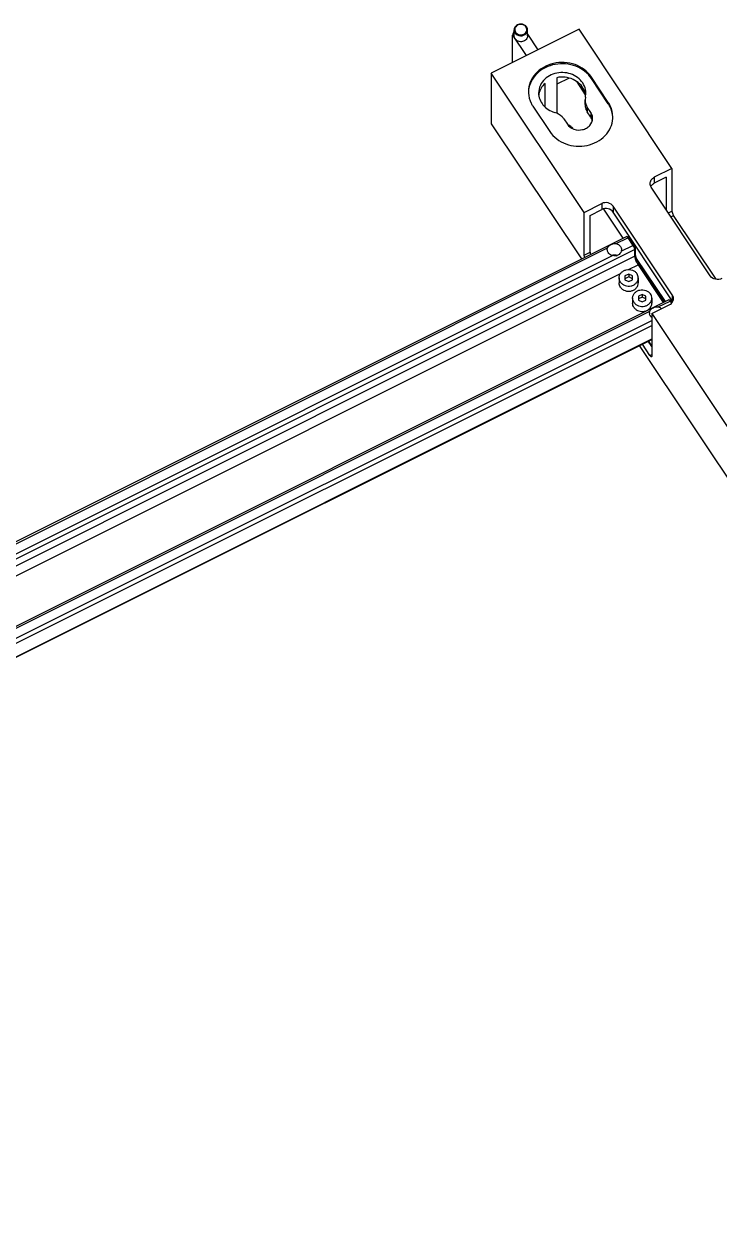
# Model space of a CAD drawing. Header units: millimetres. Extents: x 562 to 17351, y 2396 to 6995.
# Drawn here: x 5817 to 5919.9, y 2983.6 to 3161.3 of the extents above; entities that cross this region are included whole.
import ezdxf

# ---------------------------------------------------------------- set-up
doc = ezdxf.new("R2010")
doc.units = ezdxf.units.MM
doc.layers.add('02___PRT_ALL_AXES', color=7, linetype='Continuous')

msp = doc.modelspace()

# ---------------------------------------------------------------- linework, layer by layer
at = {"color": 7, "linetype": 'Continuous'}
for p, q in [((5912.959, 3139.946), (5899.209, 3160.571)), ((5886.219, 3154.076), (5886.219, 3146.576)), ((5899.969, 3133.451), (5886.219, 3154.076)), ((5895.903, 3153.397), (5895.903, 3148.125)), ((5897.732, 3153.332), (5895.903, 3152.418)), ((5900.185, 3150.875), (5898.918, 3152.776)), ((5901.044, 3153.489), (5901.044, 3153.289)), ((5903.544, 3149.739), (5901.044, 3153.489)), ((5903.544, 3149.539), (5901.044, 3153.289)), ((5894.171, 3149.1), (5894.171, 3152.531)), ((5900.145, 3150.524), (5900.213, 3151.123)), ((5892.384, 3149.158), (5894.884, 3145.408)), ((5900.145, 3150.524), (5900.095, 3150.096)), ((5900.095, 3149.421), (5900.095, 3150.096)), ((5903.544, 3149.739), (5903.544, 3149.539)), ((5900.43, 3149.013), (5900.43, 3148.338)), ((5900.946, 3148.239), (5900.43, 3149.013)), ((5900.946, 3147.564), (5900.43, 3148.338)), ((5900.946, 3148.239), (5900.946, 3147.564)), ((5886.219, 3146.576), (5899.564, 3126.558)), ((5896.966, 3147.281), (5897.482, 3146.507)), ((5912.959, 3139.946), (5910.361, 3138.647)), ((5910.361, 3138.647), (5910.361, 3137.772)), ((5912.093, 3138.638), (5910.361, 3137.772)), ((5912.093, 3138.638), (5912.093, 3133.884)), ((5912.959, 3139.946), (5912.959, 3133.621)), ((5918.653, 3124.043), (5909.903, 3137.168)), ((5899.969, 3133.451), (5902.567, 3134.75)), ((5899.969, 3127.126), (5899.969, 3133.451)), ((5900.835, 3133.009), (5902.567, 3133.875)), ((5902.567, 3134.75), (5902.567, 3133.875)), ((5902.81, 3133.947), (5905.693, 3129.622)), ((5904.274, 3134.354), (5904.274, 3133.479)), ((5913.024, 3121.229), (5904.274, 3134.354)), ((5913.024, 3120.354), (5904.274, 3133.479)), ((5912.441, 3133.362), (5912.959, 3133.621)), ((5900.835, 3127.559), (5900.835, 3133.009)), ((5912.816, 3132.799), (5913.209, 3132.996)), ((5919.518, 3123.533), (5913.209, 3132.996)), ((5667.106, 3010.328), (5906.225, 3129.888)), ((5904.703, 3128.818), (5906.448, 3129.691)), ((5906.225, 3129.888), (5906.261, 3129.887)), ((5906.571, 3129.772), (5906.261, 3129.887)), ((5906.448, 3129.691), (5907.198, 3128.566)), ((5906.665, 3129.674), (5906.448, 3129.691)), ((5906.571, 3129.772), (5906.602, 3129.751)), ((5906.665, 3129.674), (5907.415, 3128.549)), ((5668.385, 3008.409), (5907.448, 3127.941)), ((5905.453, 3127.693), (5907.198, 3128.566)), ((5907.415, 3128.549), (5907.198, 3128.566)), ((5907.198, 3128.566), (5907.294, 3128.403)), ((5907.415, 3128.549), (5907.477, 3128.438)), ((5907.54, 3128.236), (5907.448, 3127.941)), ((5907.448, 3127.941), (5907.448, 3126.941)), ((5907.477, 3128.438), (5907.523, 3128.324)), ((5907.54, 3128.236), (5907.54, 3127.236)), ((5668.885, 3007.659), (5907.448, 3126.941)), ((5899.969, 3127.126), (5900.835, 3127.559)), ((5900.93, 3127.241), (5900.906, 3127.277)), ((5907.54, 3127.236), (5907.448, 3126.941)), ((5907.684, 3126.636), (5911.943, 3120.247)), ((5669.635, 3006.534), (5905.363, 3124.398)), ((5906.567, 3124.308), (5906.008, 3124.029)), ((5906.52, 3124.977), (5907.948, 3125.691)), ((5906.567, 3124.308), (5906.567, 3123.908)), ((5907.125, 3124.029), (5906.567, 3124.308)), ((5907.948, 3125.691), (5911.669, 3120.11)), ((5908.165, 3125.674), (5907.948, 3125.691)), ((5908.165, 3125.674), (5911.823, 3120.187)), ((5906.008, 3124.029), (5906.008, 3123.471)), ((5906.567, 3123.908), (5906.008, 3123.629)), ((5906.008, 3123.471), (5906.567, 3123.191)), ((5907.125, 3123.629), (5906.567, 3123.908)), ((5906.567, 3123.191), (5907.125, 3123.471)), ((5907.125, 3123.471), (5907.125, 3124.029)), ((5908.567, 3121.308), (5908.008, 3121.029)), ((5908.008, 3121.029), (5908.008, 3120.471)), ((5908.567, 3120.908), (5908.008, 3120.629)), ((5908.567, 3121.308), (5908.567, 3120.908)), ((5909.125, 3121.029), (5908.567, 3121.308)), ((5909.125, 3120.629), (5908.567, 3120.908)), ((5909.125, 3120.471), (5909.125, 3121.029)), ((5913.024, 3121.229), (5913.024, 3120.354)), ((5673.432, 3000.991), (5912.475, 3120.513)), ((5908.008, 3120.471), (5908.567, 3120.191)), ((5908.567, 3120.191), (5909.125, 3120.471)), ((5909.969, 3118.451), (5912.567, 3119.75)), ((5910.953, 3119.443), (5912.698, 3120.316)), ((5912.475, 3120.513), (5912.511, 3120.512)), ((5912.821, 3120.397), (5912.511, 3120.512)), ((5912.698, 3120.316), (5912.919, 3119.985)), ((5912.915, 3120.299), (5912.698, 3120.316)), ((5912.821, 3120.397), (5912.852, 3120.376)), ((5912.915, 3120.299), (5913.008, 3120.159)), ((5909.969, 3118.451), (5909.969, 3112.126)), ((5909.969, 3118.451), (6029.344, 2939.388)), ((5678.316, 3000.874), (5909.969, 3116.701)), ((5679.316, 2999.374), (5909.969, 3114.701)), ((5679.345, 2999.33), (5909.969, 3114.642)), ((5908.123, 3113.719), (6028.939, 2932.495)), ((5909.719, 3112.251), (5908.586, 3113.95)), ((5909.969, 3113.608), (5909.452, 3114.383)), ((5909.969, 3113.683), (5909.489, 3114.402)), ((5909.969, 3112.376), (5909.719, 3112.251)), ((5909.969, 3112.126), (5909.942, 3112.054))]:
    msp.add_line(p, q, dxfattribs=at)
for centre, radius, start, end in [((5890.533, 3160.63), 0.886, 228.26237, 239.40223), ((5895.465, 3151.324), 3.752, 180.00327, 183.01692), ((5895.866, 3150.446), 2.652, 167.802, 171.30641), ((5897.474, 3150.422), 2.743, 14.27538, 24.38868), ((5897.553, 3150.444), 2.661, 7.75745, 14.245), ((5899.58, 3146.654), 1.641, 23.79546, 33.70389), ((5899.644, 3146.682), 1.571, 13.07667, 23.80462), ((5899.707, 3147.373), 1.507, 0.01107, 11.52402), ((5900.474, 3147.573), 3.739, 356.84411, 0.00268), ((5904.44, 3126.236), 0.851, 92.51557, 105.97074), ((5904.442, 3126.221), 0.866, 84.78978, 92.56934), ((5912.174, 3128.306), 4.797, 201.86742, 207.6552), ((5912.055, 3128.233), 4.657, 207.5365, 211.88399), ((5911.388, 3127.821), 3.873, 211.91982, 213.6676), ((5912.169, 3119.784), 1.027, 27.73322, 33.69294)]:
    msp.add_arc(centre, radius, start, end, dxfattribs=at)
for points in [[(5889.658, 3160.777), (5889.613, 3160.679), (5889.589, 3160.569), (5889.589, 3160.461)], [(5889.589, 3160.461), (5889.589, 3160.31), (5889.639, 3160.154), (5889.723, 3160.028)], [(5889.691, 3160.453), (5889.702, 3160.336), (5889.744, 3160.219), (5889.809, 3160.121)], [(5889.723, 3160.028), (5889.76, 3159.972), (5889.804, 3159.92), (5889.853, 3159.874)], [(5889.809, 3160.121), (5889.847, 3160.065), (5889.892, 3160.014), (5889.943, 3159.969)], [(5890.723, 3161.282), (5890.591, 3161.299), (5890.453, 3161.29), (5890.324, 3161.256)], [(5891.152, 3161.176), (5891.027, 3161.251), (5890.883, 3161.298), (5890.738, 3161.317)], [(5891.455, 3160.894), (5891.378, 3161.009), (5891.271, 3161.106), (5891.152, 3161.176)], [(5891.486, 3160.569), (5891.476, 3160.686), (5891.433, 3160.803), (5891.368, 3160.901)], [(5891.427, 3160.226), (5891.475, 3160.332), (5891.496, 3160.454), (5891.486, 3160.569)], [(5891.589, 3160.461), (5891.589, 3160.612), (5891.539, 3160.768), (5891.455, 3160.894)], [(5891.52, 3160.145), (5891.564, 3160.243), (5891.589, 3160.353), (5891.589, 3160.461)], [(5893.479, 3152.281), (5893.309, 3151.924), (5893.214, 3151.519), (5893.214, 3151.123)], [(5893.595, 3151.825), (5893.447, 3151.572), (5893.336, 3151.293), (5893.274, 3151.007)], [(5894.171, 3152.531), (5893.947, 3152.326), (5893.75, 3152.086), (5893.595, 3151.825)], [(5900.095, 3150.096), (5900.095, 3149.885), (5900.132, 3149.672), (5900.201, 3149.473)], [(5900.095, 3149.421), (5900.095, 3149.217), (5900.13, 3149.01), (5900.194, 3148.817)], [(5900.201, 3149.473), (5900.257, 3149.311), (5900.335, 3149.156), (5900.43, 3149.013)], [(5900.194, 3148.817), (5900.251, 3148.648), (5900.332, 3148.486), (5900.43, 3148.338)], [(5901.183, 3147.674), (5901.143, 3147.874), (5901.059, 3148.069), (5900.946, 3148.239)], [(5909.903, 3137.168), (5909.799, 3137.325), (5909.736, 3137.521), (5909.736, 3137.71)], [(5909.844, 3137.275), (5909.884, 3137.353), (5909.935, 3137.427), (5909.994, 3137.494)], [(5909.994, 3137.494), (5910.096, 3137.608), (5910.224, 3137.703), (5910.361, 3137.772)], [(5906.353, 3129.815), (5906.388, 3129.777), (5906.419, 3129.734), (5906.448, 3129.691)], [(5906.602, 3129.751), (5906.627, 3129.728), (5906.646, 3129.701), (5906.665, 3129.674)], [(5907.429, 3128.065), (5907.44, 3128.024), (5907.448, 3127.983), (5907.448, 3127.941)], [(5907.523, 3128.324), (5907.532, 3128.296), (5907.54, 3128.266), (5907.54, 3128.236)], [(5907.757, 3126.016), (5907.815, 3125.904), (5907.879, 3125.795), (5907.948, 3125.691)], [(5913.192, 3120.687), (5913.192, 3120.876), (5913.129, 3121.072), (5913.024, 3121.229)], [(5913.149, 3120.407), (5913.177, 3120.497), (5913.192, 3120.593), (5913.192, 3120.687)], [(5912.567, 3119.75), (5912.683, 3119.808), (5912.793, 3119.885), (5912.885, 3119.978)], [(5912.603, 3120.44), (5912.638, 3120.402), (5912.669, 3120.359), (5912.698, 3120.316)], [(5912.852, 3120.376), (5912.877, 3120.353), (5912.896, 3120.326), (5912.915, 3120.299)], [(5912.885, 3119.978), (5913.004, 3120.096), (5913.099, 3120.247), (5913.149, 3120.407)]]:
    msp.add_open_spline(points, degree=3, dxfattribs=at)
for points, knots in [([(5890.738, 3161.317), (5890.521, 3161.346), (5890.075, 3161.282), (5889.742, 3160.963), (5889.658, 3160.777)], [0, 0, 0, 0, 0.5182863, 1, 1, 1, 1]), ([(5890.324, 3161.256), (5890.141, 3161.207), (5889.802, 3161.009), (5889.676, 3160.625), (5889.691, 3160.453)], [0, 0, 0, 0, 0.5216558, 1, 1, 1, 1]), ([(5889.853, 3159.874), (5890.086, 3159.656), (5890.78, 3159.454), (5891.393, 3159.866), (5891.52, 3160.145)], [0, 0, 0, 0, 0.5103461, 1, 1, 1, 1]), ([(5890.082, 3159.867), (5890.305, 3159.735), (5890.863, 3159.655), (5891.325, 3160.003), (5891.427, 3160.226)], [0, 0, 0, 0, 0.5146631, 1, 1, 1, 1]), ([(5891.368, 3160.901), (5891.264, 3161.057), (5891.037, 3161.217), (5890.789, 3161.273), (5890.723, 3161.282)], [0, 0, 0, 0, 0.7378243, 1, 1, 1, 1]), ([(5901.044, 3153.489), (5900.483, 3154.33), (5898.664, 3155.649), (5895.91, 3155.776), (5893.915, 3155.005), (5892.699, 3154.034), (5891.901, 3152.764), (5891.714, 3151.796), (5891.714, 3151.323)], [0, 0, 0, 0, 0.2477062, 0.5099451, 0.6400479, 0.765005, 0.8843447, 1, 1, 1, 1]), ([(5901.044, 3153.289), (5900.505, 3154.096), (5898.786, 3155.38), (5896.155, 3155.59), (5894.198, 3154.948), (5892.961, 3154.092), (5892.082, 3152.939), (5891.796, 3152.029), (5891.741, 3151.576)], [0, 0, 0, 0, 0.2465385, 0.5077957, 0.6380901, 0.7638007, 0.884032, 1, 1, 1, 1]), ([(5900.214, 3151.123), (5900.214, 3151.471), (5900.068, 3152.185), (5899.238, 3153.431), (5897.402, 3154.331), (5895.023, 3154.049), (5893.794, 3152.94), (5893.479, 3152.281)], [0, 0, 0, 0, 0.1165566, 0.2370696, 0.4919815, 0.7550291, 1, 1, 1, 1]), ([(5899.972, 3151.555), (5899.659, 3152.246), (5898.383, 3153.414), (5896.701, 3153.562), (5895.903, 3153.397)], [0, 0, 0, 0, 0.4818637, 1, 1, 1, 1]), ([(5891.719, 3151.126), (5891.746, 3150.608), (5891.935, 3149.91), (5892.285, 3149.306), (5892.384, 3149.158)], [0, 0, 0, 0, 0.7449159, 1, 1, 1, 1]), ([(5893.214, 3151.123), (5893.214, 3150.494), (5893.736, 3149.156), (5894.942, 3148.442), (5895.598, 3148.251)], [0, 0, 0, 0, 0.4794417, 1, 1, 1, 1]), ([(5904.214, 3147.573), (5904.214, 3148.14), (5904.031, 3148.915), (5903.652, 3149.577), (5903.544, 3149.739)], [0, 0, 0, 0, 0.7444599, 1, 1, 1, 1]), ([(5904.209, 3147.571), (5904.181, 3148.09), (5903.992, 3148.787), (5903.642, 3149.391), (5903.544, 3149.539)], [0, 0, 0, 0, 0.7450472, 1, 1, 1, 1]), ([(5894.884, 3145.408), (5895.434, 3144.582), (5897.208, 3143.279), (5899.907, 3143.114), (5901.885, 3143.825), (5903.112, 3144.744), (5903.949, 3145.96), (5904.183, 3146.903), (5904.208, 3147.367)], [0, 0, 0, 0, 0.2471803, 0.5089923, 0.6391957, 0.7645032, 0.8842375, 1, 1, 1, 1]), ([(5896.966, 3147.281), (5896.89, 3147.395), (5896.531, 3147.835), (5896.009, 3148.131), (5895.598, 3148.251)], [0, 0, 0, 0, 0.2426117, 1, 1, 1, 1]), ([(5897.482, 3146.507), (5897.706, 3146.171), (5898.434, 3145.644), (5899.535, 3145.592), (5900.333, 3145.902), (5900.965, 3146.399), (5901.214, 3146.996), (5901.214, 3147.373)], [0, 0, 0, 0, 0.2486924, 0.5119558, 0.6425666, 0.7680098, 1, 1, 1, 1]), ([(5909.736, 3137.71), (5909.736, 3137.898), (5909.863, 3138.296), (5910.18, 3138.557), (5910.361, 3138.647)], [0, 0, 0, 0, 0.4833592, 1, 1, 1, 1]), ([(5904.274, 3134.354), (5904.106, 3134.606), (5903.523, 3134.974), (5902.851, 3134.892), (5902.567, 3134.75)], [0, 0, 0, 0, 0.4883826, 1, 1, 1, 1]), ([(5904.274, 3133.479), (5904.106, 3133.731), (5903.523, 3134.099), (5902.851, 3134.017), (5902.567, 3133.875)], [0, 0, 0, 0, 0.4883826, 1, 1, 1, 1]), ([(5912.959, 3133.621), (5912.959, 3133.522), (5913.038, 3133.303), (5913.138, 3133.102), (5913.209, 3132.996)], [0, 0, 0, 0, 0.4365403, 1, 1, 1, 1]), ([(5906.261, 3129.887), (5906.268, 3129.885), (5906.303, 3129.866), (5906.331, 3129.838), (5906.353, 3129.815)], [0, 0, 0, 0, 0.1898037, 1, 1, 1, 1]), ([(5907.294, 3128.403), (5907.309, 3128.374), (5907.363, 3128.265), (5907.407, 3128.151), (5907.429, 3128.065)], [0, 0, 0, 0, 0.2688065, 1, 1, 1, 1]), ([(5900.055, 3126.807), (5900.042, 3126.838), (5900.003, 3126.941), (5899.969, 3127.049), (5899.969, 3127.126)], [0, 0, 0, 0, 0.3040523, 1, 1, 1, 1]), ([(5900.835, 3127.559), (5900.835, 3127.54), (5900.845, 3127.443), (5900.877, 3127.35), (5900.906, 3127.277)], [0, 0, 0, 0, 0.1893398, 1, 1, 1, 1]), ([(5904.043, 3127.107), (5904.07, 3127.117), (5904.182, 3127.154), (5904.301, 3127.173), (5904.389, 3127.177)], [0, 0, 0, 0, 0.24832, 1, 1, 1, 1]), ([(5904.389, 3127.177), (5904.477, 3127.181), (5904.653, 3127.169), (5904.821, 3127.117), (5904.9, 3127.082)], [0, 0, 0, 0, 0.503405, 1, 1, 1, 1]), ([(5904.52, 3127.083), (5904.539, 3127.082), (5904.615, 3127.072), (5904.689, 3127.053), (5904.743, 3127.032)], [0, 0, 0, 0, 0.2519309, 1, 1, 1, 1]), ([(5907.448, 3126.941), (5907.448, 3126.803), (5907.541, 3126.482), (5907.669, 3126.183), (5907.757, 3126.016)], [0, 0, 0, 0, 0.421445, 1, 1, 1, 1]), ([(5907.54, 3127.236), (5907.54, 3127.215), (5907.545, 3127.11), (5907.567, 3127.006), (5907.587, 3126.926)], [0, 0, 0, 0, 0.2086144, 1, 1, 1, 1]), ([(5907.587, 3126.926), (5907.595, 3126.894), (5907.634, 3126.757), (5907.682, 3126.622), (5907.723, 3126.52)], [0, 0, 0, 0, 0.2298851, 1, 1, 1, 1]), ([(5920.361, 3123.647), (5920.076, 3123.505), (5919.405, 3123.423), (5918.822, 3123.79), (5918.653, 3124.043)], [0, 0, 0, 0, 0.5116174, 1, 1, 1, 1]), ([(5912.511, 3120.512), (5912.518, 3120.51), (5912.553, 3120.491), (5912.581, 3120.463), (5912.603, 3120.44)], [0, 0, 0, 0, 0.1898037, 1, 1, 1, 1]), ([(5909.942, 3112.054), (5909.913, 3112.039), (5909.807, 3112.121), (5909.757, 3112.193), (5909.719, 3112.251)], [0, 0, 0, 0, 0.3245067, 1, 1, 1, 1])]:
    msp.add_open_spline(points, degree=3, knots=knots, dxfattribs=at)
at = {"layer": '02___PRT_ALL_AXES', "color": 7, "linetype": 'Continuous'}
for p, q in [((5899.209, 3160.571), (5886.219, 3154.076)), ((5889.589, 3159.586), (5889.589, 3160.461)), ((5891.589, 3159.586), (5891.589, 3160.461)), ((5891.589, 3159.818), (5893.117, 3157.525)), ((5889.348, 3155.64), (5889.348, 3159.715)), ((5889.348, 3159.715), (5891.385, 3156.659)), ((5889.723, 3159.153), (5889.589, 3159.586)), ((5667.26, 3010.097), (5903.43, 3128.182)), ((5903.392, 3127.937), (5903.43, 3128.182)), ((5905.492, 3127.937), (5905.453, 3127.693)), ((5668.01, 3008.972), (5904.18, 3127.057)), ((5905.147, 3123.75), (5905.147, 3123)), ((5907.987, 3123.75), (5907.987, 3123)), ((5907.147, 3120.75), (5907.147, 3120)), ((5909.987, 3120.75), (5909.987, 3120)), ((5673.75, 3000.841), (5909.68, 3118.807)), ((5677.941, 3001.437), (5909.969, 3117.451)), ((5909.642, 3118.562), (5909.68, 3118.807))]:
    msp.add_line(p, q, dxfattribs=at)
for centre, radius, start, end in [((5890.394, 3159.536), 1.067, 140.33544, 148.3041), ((5896.889, 3144.621), 1.89, 42.42598, 54.01874), ((5910.434, 3118.563), 0.792, 180.01338, 191.50058)]:
    msp.add_arc(centre, radius, start, end, dxfattribs=at)
for points in [[(5889.486, 3160.096), (5889.416, 3159.981), (5889.366, 3159.849), (5889.348, 3159.715)], [(5897.999, 3146.15), (5897.9, 3146.223), (5897.792, 3146.286), (5897.681, 3146.339)], [(5903.532, 3127.483), (5903.444, 3127.615), (5903.392, 3127.779), (5903.392, 3127.937)], [(5905.351, 3128.392), (5905.439, 3128.26), (5905.492, 3128.096), (5905.492, 3127.937)], [(5910.953, 3119.443), (5911.134, 3119.403), (5911.312, 3119.316), (5911.449, 3119.192)], [(5909.782, 3118.108), (5909.723, 3118.197), (5909.679, 3118.299), (5909.658, 3118.405)], [(5909.967, 3117.904), (5909.896, 3117.963), (5909.833, 3118.032), (5909.782, 3118.108)]]:
    msp.add_open_spline(points, degree=3, dxfattribs=at)
for points, knots in [([(5891.589, 3159.586), (5891.589, 3159.397), (5891.421, 3158.994), (5890.851, 3158.69), (5890.2, 3158.721), (5889.835, 3158.985), (5889.723, 3159.153)], [0, 0, 0, 0, 0.2326986, 0.4864977, 0.7504877, 1, 1, 1, 1]), ([(5903.43, 3128.182), (5903.501, 3128.401), (5903.928, 3128.746), (5904.443, 3128.876), (5904.703, 3128.818)], [0, 0, 0, 0, 0.4642649, 1, 1, 1, 1]), ([(5904.703, 3128.818), (5904.77, 3128.803), (5905.02, 3128.725), (5905.244, 3128.553), (5905.351, 3128.392)], [0, 0, 0, 0, 0.2613085, 1, 1, 1, 1]), ([(5904.18, 3127.057), (5904.113, 3127.072), (5903.863, 3127.15), (5903.64, 3127.322), (5903.532, 3127.483)], [0, 0, 0, 0, 0.2613085, 1, 1, 1, 1]), ([(5905.453, 3127.693), (5905.375, 3127.45), (5905.015, 3126.969), (5904.437, 3127), (5904.18, 3127.057)], [0, 0, 0, 0, 0.4933924, 1, 1, 1, 1]), ([(5905.147, 3123.75), (5905.147, 3123.817), (5905.16, 3123.952), (5905.217, 3124.148), (5905.31, 3124.334), (5905.481, 3124.562), (5905.772, 3124.795), (5906.197, 3124.96), (5906.66, 3124.999), (5907.113, 3124.908), (5907.511, 3124.697), (5907.718, 3124.483), (5907.796, 3124.365)], [0, 0, 0, 0, 0.0574412, 0.1153805, 0.1742514, 0.2343715, 0.3584823, 0.4877045, 0.6196102, 0.7508207, 0.878199, 1, 1, 1, 1]), ([(5907.987, 3123.75), (5907.987, 3123.857), (5907.953, 3124.075), (5907.857, 3124.274), (5907.796, 3124.365)], [0, 0, 0, 0, 0.4947447, 1, 1, 1, 1]), ([(5905.337, 3123.135), (5905.276, 3123.226), (5905.18, 3123.424), (5905.147, 3123.643), (5905.147, 3123.75)], [0, 0, 0, 0, 0.5052553, 1, 1, 1, 1]), ([(5905.337, 3122.385), (5905.276, 3122.476), (5905.18, 3122.674), (5905.147, 3122.893), (5905.147, 3123)], [0, 0, 0, 0, 0.5052553, 1, 1, 1, 1]), ([(5905.337, 3123.135), (5905.416, 3123.017), (5905.622, 3122.802), (5906.02, 3122.591), (5906.473, 3122.501), (5906.936, 3122.54), (5907.361, 3122.704), (5907.653, 3122.937), (5907.823, 3123.166), (5907.917, 3123.351), (5907.974, 3123.548), (5907.987, 3123.683), (5907.987, 3123.75)], [0, 0, 0, 0, 0.121801, 0.2491793, 0.3803898, 0.5122955, 0.6415177, 0.7656285, 0.8257486, 0.8846195, 0.9425588, 1, 1, 1, 1]), ([(5905.523, 3122.166), (5905.621, 3122.074), (5905.85, 3121.917), (5906.247, 3121.783), (5906.671, 3121.755), (5907.086, 3121.836), (5907.457, 3122.019), (5907.752, 3122.29), (5907.942, 3122.626), (5907.987, 3122.877), (5907.987, 3123)], [0, 0, 0, 0, 0.1251924, 0.2547552, 0.3864643, 0.5174627, 0.6451006, 0.7677487, 0.8854302, 1, 1, 1, 1]), ([(5905.337, 3122.385), (5905.35, 3122.365), (5905.406, 3122.287), (5905.47, 3122.215), (5905.523, 3122.166)], [0, 0, 0, 0, 0.24717, 1, 1, 1, 1]), ([(5907.147, 3120.75), (5907.147, 3120.817), (5907.16, 3120.952), (5907.217, 3121.148), (5907.31, 3121.334), (5907.481, 3121.562), (5907.772, 3121.795), (5908.197, 3121.96), (5908.66, 3121.999), (5909.113, 3121.908), (5909.511, 3121.697), (5909.718, 3121.483), (5909.796, 3121.365)], [0, 0, 0, 0, 0.0574412, 0.1153805, 0.1742514, 0.2343715, 0.3584823, 0.4877045, 0.6196102, 0.7508207, 0.878199, 1, 1, 1, 1]), ([(5907.337, 3120.135), (5907.276, 3120.226), (5907.18, 3120.424), (5907.147, 3120.643), (5907.147, 3120.75)], [0, 0, 0, 0, 0.5052553, 1, 1, 1, 1]), ([(5907.337, 3120.135), (5907.416, 3120.017), (5907.622, 3119.802), (5908.02, 3119.591), (5908.473, 3119.501), (5908.936, 3119.54), (5909.361, 3119.704), (5909.653, 3119.937), (5909.823, 3120.166), (5909.917, 3120.351), (5909.974, 3120.548), (5909.987, 3120.683), (5909.987, 3120.75)], [0, 0, 0, 0, 0.121801, 0.2491793, 0.3803898, 0.5122955, 0.6415177, 0.7656285, 0.8257486, 0.8846195, 0.9425588, 1, 1, 1, 1]), ([(5909.987, 3120.75), (5909.987, 3120.857), (5909.953, 3121.075), (5909.857, 3121.274), (5909.796, 3121.365)], [0, 0, 0, 0, 0.4947447, 1, 1, 1, 1]), ([(5907.337, 3119.385), (5907.276, 3119.476), (5907.18, 3119.674), (5907.147, 3119.893), (5907.147, 3120)], [0, 0, 0, 0, 0.5052553, 1, 1, 1, 1]), ([(5907.337, 3119.385), (5907.35, 3119.365), (5907.406, 3119.287), (5907.47, 3119.215), (5907.523, 3119.166)], [0, 0, 0, 0, 0.24717, 1, 1, 1, 1]), ([(5907.523, 3119.166), (5907.621, 3119.074), (5907.85, 3118.917), (5908.247, 3118.783), (5908.671, 3118.755), (5909.086, 3118.836), (5909.457, 3119.019), (5909.752, 3119.29), (5909.942, 3119.626), (5909.987, 3119.877), (5909.987, 3120)], [0, 0, 0, 0, 0.1251924, 0.2547552, 0.3864643, 0.5174627, 0.6451006, 0.7677487, 0.8854302, 1, 1, 1, 1]), ([(5909.68, 3118.807), (5909.751, 3119.026), (5910.178, 3119.371), (5910.693, 3119.501), (5910.953, 3119.443)], [0, 0, 0, 0, 0.4642649, 1, 1, 1, 1])]:
    msp.add_open_spline(points, degree=3, knots=knots, dxfattribs=at)

doc.saveas('drawing.dxf')
